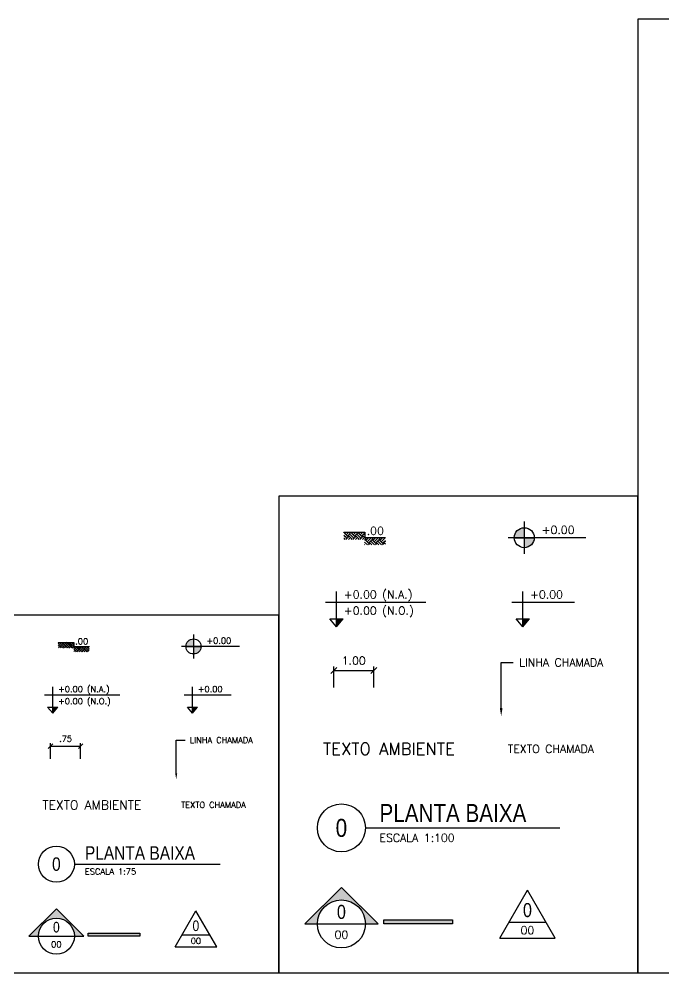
# Model space of a CAD drawing. Header units: millimetres. Extents: x 45003 to 46969, y 6653 to 6979.
# Drawn here: x 45156.33 to 45172.43, y 6860.33 to 6884.16 of the extents above; entities that cross this region are included whole.
import ezdxf
from ezdxf import colors
from ezdxf.entities.mleader import LeaderData, LeaderLine
from ezdxf.enums import TextEntityAlignment as Align
from ezdxf.math import Vec2, Vec3

# ---------------------------------------------------------------- set-up
doc = ezdxf.new("R2010")
doc.units = ezdxf.units.MM
for name, color, linetype in [('ARQ-COTAS', 30, 'Continuous'), ('ARQ-SÍMBOLOS', 2, 'Continuous'), ('ARQ-TEXTO2', 2, 'Continuous'), ('ARQ-TEXTO3', 3, 'Continuous'), ('ARQ-TEXTO4', 4, 'Continuous')]:
    doc.layers.add(name, color=color, linetype=linetype)
doc.styles.add('ARIAL', font='ARIALN.TTF', dxfattribs={"height": 0.18})
doc.styles.add('ROMANS', font='romans.shx')
doc.styles.add('Romans_Anot', font='romans.shx')
doc.dimstyles.new('Escala 1-100', dxfattribs={"dimtxt": 0.2, "dimasz": 0.15, "dimexe": 0.1, "dimexo": 0.2, "dimgap": 0.15, "dimtad": 1, "dimzin": 4, "dimdsep": 46, "dimtxsty": 'Romans_Anot', "dimblk": 'OBLIQUE', "dimcen": 0.25, "dimclrd": 256, "dimclre": 256, "dimclrt": 2, "dimadec": 0, "dimazin": 0, "dimtfac": 1, "dimtix": 1, "dimtmove": 2, "dimatfit": 3, "dimfxl": 0, "dimlwd": -1, "dimlwe": -1, "dimarcsym": 0})
doc.dimstyles.new('Escala 1-75', dxfattribs={"dimscale": 0.75, "dimtxt": 0.2, "dimasz": 0.15, "dimexe": 0.1, "dimexo": 0.2, "dimgap": 0.15, "dimtad": 1, "dimzin": 4, "dimdsep": 46, "dimtxsty": 'Romans_Anot', "dimblk": 'OBLIQUE', "dimcen": 0.25, "dimclrd": 256, "dimclre": 256, "dimclrt": 2, "dimadec": 0, "dimazin": 0, "dimtfac": 1, "dimtix": 1, "dimtmove": 2, "dimatfit": 3, "dimfxl": 0, "dimlwd": -1, "dimlwe": -1, "dimarcsym": 0})

# ---------------------------------------------------------------- blocks, each defined once
blk = doc.blocks.new('_Oblique')
at = {"color": 0, "linetype": 'ByBlock', "lineweight": -2}
blk.add_line((-0.5, -0.5), (0.5, 0.5), dxfattribs=at)
blk = doc.blocks.new('*D29')
at = {"layer": 'ARQ-COTAS', "transparency": 16777216}
for p, q in [((45164.187, 6867.459), (45164.187, 6867.983)), ((45165.187, 6867.459), (45165.187, 6867.983)), ((45164.187, 6867.883), (45165.187, 6867.883))]:
    blk.add_line(p, q, dxfattribs=at)
at = {"layer": 'Defpoints', "color": 0, "transparency": 16777216}
for p in [(45165.187, 6867.883), (45164.187, 6867.259), (45165.187, 6867.259)]:
    blk.add_point(p, dxfattribs=at)
at = {"layer": 'ARQ-COTAS', "transparency": 16777216, "xscale": 0.15, "yscale": 0.15, "zscale": 0.15, "rotation": 180}
blk.add_blockref('_Oblique', (45164.187, 6867.883), dxfattribs=at)
at = {"layer": 'ARQ-COTAS', "transparency": 16777216, "xscale": 0.15, "yscale": 0.15, "zscale": 0.15}
blk.add_blockref('_Oblique', (45165.187, 6867.883), dxfattribs=at)
at = {"layer": 'ARQ-COTAS', "color": 2, "transparency": 16777216, "insert": (45164.687, 6868.133), "char_height": 0.2, "attachment_point": 5, "style": 'Romans_Anot'}
blk.add_mtext('1.00', dxfattribs=at)
blk = doc.blocks.new('Nível_Planta')
at = {"layer": 'ARQ-SÍMBOLOS', "ltscale": 0.1}
h = blk.add_hatch(color=1, dxfattribs=at)
h.dxf.hatch_style = 1
h.paths.add_polyline_path([(-0.25, 0), (0, 0), (0, 0.25, 0.414214)])
h.paths.add_polyline_path([(0.25, 0), (0, 0), (0, -0.25, 0.414214)])
at = {"layer": 'ARQ-SÍMBOLOS', "color": 1}
for p, q in [((0, 0.4), (0, -0.4)), ((1.535, 0), (-0.4, 0))]:
    blk.add_line(p, q, dxfattribs=at)
at = {"layer": 'ARQ-SÍMBOLOS', "color": 1, "ltscale": 0.1}
blk.add_line((-0.25, 0), (0.25, 0), dxfattribs=at)
at = {"layer": 'ARQ-SÍMBOLOS', "color": 1}
blk.add_circle((0, 0), 0.25, dxfattribs=at)
at = {"layer": 'ARQ-TEXTO2', "style": 'ROMANS'}
blk.add_attdef('NIVEL-ACABADO', text='', height=0.2, dxfattribs=at).set_placement((0.432, 0.034), align=Align.BOTTOM_LEFT)
blk = doc.blocks.new('Nível_Corte')
at = {"layer": 'ARQ-SÍMBOLOS'}
h = blk.add_hatch(color=1, dxfattribs=at)
h.dxf.hatch_style = 1
h.paths.add_polyline_path([(0.167, 0.202), (0, 0.202), (0, 0)])
at = {"layer": 'ARQ-SÍMBOLOS', "color": 1}
for p, q in [((0, 0), (0, 0.884)), ((-0.271, 0.613), (2.235, 0.613)), ((-0.167, 0.202), (0.167, 0.202)), ((0, 0), (-0.167, 0.202)), ((0, 0), (0.167, 0.202))]:
    blk.add_line(p, q, dxfattribs=at)
at = {"layer": 'ARQ-TEXTO2', "style": 'ROMANS'}
for tag, p in [('NIVEL-ACABADO', (0.182, 0.647)), ('NIVEL-OSSO', (0.182, 0.244))]:
    blk.add_attdef(tag, text='', height=0.2, dxfattribs=at).set_placement(p, align=Align.BOTTOM_LEFT)
blk = doc.blocks.new('Nível_Fachada')
at = {"layer": 'ARQ-SÍMBOLOS'}
h = blk.add_hatch(color=1, dxfattribs=at)
h.dxf.hatch_style = 1
h.paths.add_polyline_path([(0.167, 0.202), (0, 0.202), (0, 0)])
at = {"layer": 'ARQ-SÍMBOLOS', "color": 1}
for p, q in [((0, 0), (0, 0.884)), ((-0.271, 0.613), (1.29, 0.613)), ((-0.167, 0.202), (0.167, 0.202)), ((0, 0), (-0.167, 0.202)), ((0, 0), (0.167, 0.202))]:
    blk.add_line(p, q, dxfattribs=at)
at = {"layer": 'ARQ-TEXTO2', "style": 'ROMANS'}
blk.add_attdef('NIVEL-ACABADO', text='', height=0.2, dxfattribs=at).set_placement((0.182, 0.647), align=Align.BOTTOM_LEFT)
blk = doc.blocks.new('Desnível')
at = {"layer": 'ARQ-SÍMBOLOS', "ltscale": 0.1}
h = blk.add_hatch(dxfattribs=at)
h.set_pattern_fill('EARTH', color=8, scale=0.0195, angle=45)
h.set_pattern_definition([(45, (-400.02996, -104.62736), (0, 0.175114994), [0.123825, -0.123825]), (45, (-400.0628, -104.59453), (0, 0.175114994), [0.123825, -0.123825]), (45, (-400.09563, -104.56169), (0, 0.175114994), [0.123825, -0.123825]), (135, (-400.09563, -104.5398), (-0.175114994, 0), [0.123825, -0.123825]), (135, (-400.0628, -104.50697), (-0.175114994, 0), [0.123825, -0.123825]), (135, (-400.02996, -104.47414), (-0.175114994, 0), [0.123825, -0.123825])])
h.paths.add_polyline_path([(-0.003, 0.13), (-0.52, 0.13), (-0.52, -0.052), (-0.003, -0.052)])
h.paths.add_polyline_path([(0.514, 0), (-0.003, 0), (-0.003, -0.182), (0.514, -0.182)])
at = {"layer": 'ARQ-SÍMBOLOS', "color": 1}
for p, q in [((-0.52, 0.13), (0, 0.13)), ((0, 0.13), (0, 0)), ((0, 0), (0.517, 0))]:
    blk.add_line(p, q, dxfattribs=at)
at = {"layer": 'ARQ-TEXTO2', "style": 'ROMANS'}
blk.add_attdef('DESNIVEL', text='', height=0.2, dxfattribs=at).set_placement((0.048, 0.007), align=Align.BOTTOM_LEFT)
blk = doc.blocks.new('*U11')
at = {"layer": 'ARQ-SÍMBOLOS'}
blk.add_line((0.6, 0), (5.458, 0), dxfattribs=at)
blk.add_circle((0, 0), 0.6, dxfattribs=at)
at = {"layer": 'ARQ-TEXTO2', "style": 'ROMANS'}
blk.add_attdef('ESCALA1', text='', height=0.2, dxfattribs=at).set_placement((0.951, -0.149), align=Align.TOP_LEFT)
at = {"layer": 'ARQ-TEXTO4', "style": 'ARIAL'}
blk.add_attdef('TITULODODESENHO', (0.951, 0.146), '', height=0.45, dxfattribs=at)
blk.add_attdef('0', text='', height=0.45, dxfattribs=at).set_placement((0, 0), align=Align.MIDDLE)
blk = doc.blocks.new('*D33')
at = {"layer": 'ARQ-COTAS', "transparency": 16777216}
for p, q in [((45157.117, 6865.677), (45157.117, 6866.07)), ((45157.867, 6865.677), (45157.867, 6866.07)), ((45157.117, 6865.995), (45157.867, 6865.995))]:
    blk.add_line(p, q, dxfattribs=at)
at = {"layer": 'Defpoints', "color": 0, "transparency": 16777216}
for p in [(45157.867, 6865.995), (45157.117, 6865.527), (45157.867, 6865.527)]:
    blk.add_point(p, dxfattribs=at)
at = {"layer": 'ARQ-COTAS', "transparency": 16777216, "xscale": 0.1125, "yscale": 0.1125, "zscale": 0.1125, "rotation": 180}
blk.add_blockref('_Oblique', (45157.117, 6865.995), dxfattribs=at)
at = {"layer": 'ARQ-COTAS', "transparency": 16777216, "xscale": 0.1125, "yscale": 0.1125, "zscale": 0.1125}
blk.add_blockref('_Oblique', (45157.867, 6865.995), dxfattribs=at)
at = {"layer": 'ARQ-COTAS', "color": 2, "transparency": 16777216, "insert": (45157.492, 6866.183), "char_height": 0.15, "attachment_point": 5, "style": 'Romans_Anot'}
blk.add_mtext('.75', dxfattribs=at)
blk = doc.blocks.new('Símbolo_Corte')
at = {"layer": 'ARQ-SÍMBOLOS'}
h = blk.add_hatch(color=256, dxfattribs=at)
h.dxf.hatch_style = 1
h.paths.add_polyline_path([(0, 0.915), (-0.915, 0), (-0.6, 0, -1), (0.6, 0), (0.915, 0)])
at = {"layer": 'ARQ-SÍMBOLOS', "ltscale": 0.1}
blk.add_hatch(color=256, dxfattribs=at).paths.add_polyline_path([(1.063, 0.1), (2.775, 0.1), (2.775, 0), (1.063, 0)])
at = {"layer": 'ARQ-SÍMBOLOS'}
for p, q in [((-0.915, 0), (-0.6, 0)), ((0.6, 0), (0.915, 0))]:
    blk.add_line(p, q, dxfattribs=at)
at = {"layer": 'ARQ-SÍMBOLOS', "color": 4}
blk.add_line((-0.6, 0), (0.6, 0), dxfattribs=at)
at = {"layer": 'ARQ-SÍMBOLOS'}
blk.add_lwpolyline([(-0.915, 0), (0, 0.915), (0.915, 0)], dxfattribs=at)
blk.add_lwpolyline([(1.063, 0.1), (2.775, 0.1), (2.775, 0), (1.063, 0)], close=True, dxfattribs=at)
blk.add_circle((0, 0), 0.6, dxfattribs=at)
at = {"layer": 'ARQ-TEXTO2', "style": 'ROMANS'}
blk.add_attdef('NUMERO-FOLHA', text='', height=0.2, dxfattribs=at).set_placement((0, -0.271), align=Align.MIDDLE_CENTER)
at = {"layer": 'ARQ-TEXTO4', "style": 'ARIAL'}
blk.add_attdef('NUMERO-DESENHO-NA-FOLHA', text='', height=0.35, dxfattribs=at).set_placement((0, 0.301), align=Align.MIDDLE_CENTER)
blk = doc.blocks.new('Símbolo_Fachada')
at = {"layer": 'ARQ-SÍMBOLOS', "ltscale": 0.1}
for p, q in [((-0.693, -0.399), (0, 0.801)), ((0.693, -0.399), (0, 0.801)), ((-0.693, -0.399), (0.693, -0.399))]:
    blk.add_line(p, q, dxfattribs=at)
at = {"layer": 'ARQ-SÍMBOLOS', "color": 4, "ltscale": 0.1}
blk.add_line((-0.463, 0), (0.463, 0), dxfattribs=at)
at = {"layer": 'ARQ-TEXTO2', "style": 'ROMANS'}
blk.add_attdef('NUMERO-FOLHA', text='', height=0.2, dxfattribs=at).set_placement((0, -0.199), align=Align.MIDDLE_CENTER)
at = {"layer": 'ARQ-TEXTO4', "style": 'ARIAL'}
blk.add_attdef('NUMERO-DESENHO-NA-FOLHA', text='', height=0.35, dxfattribs=at).set_placement((0, 0.306), align=Align.MIDDLE_CENTER)

msp = doc.modelspace()

# ---------------------------------------------------------------- linework, layer by layer
for points in [[(45171.783, 6860.33), (45189.72, 6860.33), (45189.72, 6884.164), (45171.783, 6884.164)], [(45162.814, 6860.33), (45171.783, 6860.33), (45171.783, 6872.247), (45162.814, 6872.247)], [(45156.087, 6860.33), (45162.814, 6860.33), (45162.814, 6869.268), (45156.087, 6869.268)]]:
    msp.add_lwpolyline(points, close=True)

# ---------------------------------------------------------------- block references
at = {"layer": 'ARQ-SÍMBOLOS'}
for name, p, values in [('Nível_Planta', (45168.947, 6871.206), {'NIVEL-ACABADO': '+0.00'}), ('Desnível', (45164.963, 6871.21), {'DESNIVEL': '.00'}), ('Nível_Corte', (45164.257, 6868.979), {'NIVEL-OSSO': '+0.00 (N.O.)', 'NIVEL-ACABADO': '+0.00 (N.A.)'}), ('Nível_Fachada', (45168.908, 6868.979), {'NIVEL-ACABADO': '+0.00 '}), ('*U11', (45164.38, 6863.955), {'ESCALA1': 'ESCALA 1:100', '0': '0', 'TITULODODESENHO': 'PLANTA BAIXA'})]:
    msp.add_blockref(name, p, dxfattribs=at).add_auto_attribs(values)
at = {"layer": 'ARQ-SÍMBOLOS', "xscale": 0.75, "yscale": 0.75, "zscale": 0.75}
for name, p, values in [('Desnível', (45157.699, 6868.49), {'DESNIVEL': '.00'}), ('Nível_Planta', (45160.687, 6868.487), {'NIVEL-ACABADO': '+0.00'}), ('Nível_Corte', (45157.17, 6866.817), {'NIVEL-OSSO': '+0.00 (N.O.)', 'NIVEL-ACABADO': '+0.00 (N.A.)'}), ('Nível_Fachada', (45160.658, 6866.817), {'NIVEL-ACABADO': '+0.00 '}), ('*U11', (45157.262, 6863.049), {'ESCALA1': 'ESCALA 1:75', '0': '0', 'TITULODODESENHO': 'PLANTA BAIXA'})]:
    msp.add_blockref(name, p, dxfattribs=at).add_auto_attribs(values)
at = {"layer": 'ARQ-SÍMBOLOS', "ltscale": 0.03}
for name, p in [('Símbolo_Corte', (45164.38, 6861.554)), ('Símbolo_Fachada', (45169.026, 6861.595))]:
    msp.add_blockref(name, p, dxfattribs=at).add_auto_attribs({'NUMERO-FOLHA': '00', 'NUMERO-DESENHO-NA-FOLHA': '0'})
at = {"layer": 'ARQ-SÍMBOLOS', "ltscale": 0.03, "xscale": 0.75, "yscale": 0.75, "zscale": 0.75}
for name, p in [('Símbolo_Corte', (45157.262, 6861.248)), ('Símbolo_Fachada', (45160.746, 6861.279))]:
    msp.add_blockref(name, p, dxfattribs=at).add_auto_attribs({'NUMERO-FOLHA': '00', 'NUMERO-DESENHO-NA-FOLHA': '0'})

# ---------------------------------------------------------------- texts
at = {"layer": 'ARQ-TEXTO2', "attachment_point": 1, "style": 'ROMANS'}
for insert, char_height in [((45168.535, 6866.027), 0.2), ((45160.378, 6864.603), 0.15)]:
    msp.add_mtext('TEXTO CHAMADA', dxfattribs=dict(at, insert=insert, char_height=char_height))
at = {"layer": 'ARQ-TEXTO3', "attachment_point": 5, "style": 'ROMANS'}
for insert, char_height in [((45165.564, 6865.927), 0.3), ((45158.15, 6864.528), 0.225)]:
    msp.add_mtext('TEXTO AMBIENTE', dxfattribs=dict(at, insert=insert, char_height=char_height))

# ---------------------------------------------------------------- dimensions: what is measured, and where the dimension line sits
at = {"layer": 'ARQ-COTAS'}
for base, p1, p2, dimstyle, picture, middle in [((45165.187, 6867.883), (45164.187, 6867.259), (45165.187, 6867.259), 'Escala 1-100', '*D29', (45164.687, 6868.133)), ((45157.867, 6865.995), (45157.117, 6865.527), (45157.867, 6865.527), 'Escala 1-75', '*D33', (45157.492, 6866.183))]:
    dim = msp.add_linear_dim(base=base, p1=p1, p2=p2, dimstyle=dimstyle, dxfattribs=at)
    dim.commit()
    dim.dimension.update_dxf_attribs({"geometry": picture, "text_midpoint": middle})

# ---------------------------------------------------------------- leaders
ml = msp.add_multileader_mtext('Standard', dxfattribs=at)
ml.set_content('LINHA CHAMADA', color=2, style='Romans_Anot')
ml.set_leader_properties(color=256, linetype='ByLayer', lineweight=-1)
ml.build(insert=Vec2(0, 0))
ml.multileader.update_dxf_attribs({"dogleg_length": 0.3, "arrow_head_size": 0.2})
ctx = ml.context
ctx.base_point, ctx.char_height, ctx.arrow_head_size, ctx.landing_gap_size, ctx.plane_origin = Vec3(45168.67, 6868.089), 0.2, 0.2, 0.15, Vec3(45168.37, 6866.748)
notes = []
notes.append((ctx, [(0, (1, 1, 0), (45168.37, 6868.089), (1, 0), 0.3, [(0, [(45168.37, 6866.748)], 0, [])])]))
ctx.mtext.insert, ctx.mtext.flow_direction = Vec3(45168.82, 6868.189), 5
ml = msp.add_multileader_mtext('Standard', dxfattribs=at)
ml.set_content('LINHA CHAMADA', color=2, style='Romans_Anot')
ml.set_leader_properties(color=256, linetype='ByLayer', lineweight=-1)
ml.build(insert=Vec2(0, 0))
ml.multileader.update_dxf_attribs({"dogleg_length": 0.3, "arrow_head_size": 0.15, "scale": 0.75})
ctx = ml.context
ctx.base_point, ctx.scale, ctx.char_height, ctx.arrow_head_size, ctx.landing_gap_size, ctx.plane_origin = Vec3(45160.48, 6866.149), 0.75, 0.15, 0.15, 0.113, Vec3(45160.255, 6865.167)
notes.append((ctx, [(0, (1, 1, 0), (45160.255, 6866.149), (1, 0), 0.225, [(0, [(45160.255, 6865.167)], 0, [])])]))
ctx.mtext.insert, ctx.mtext.flow_direction = Vec3(45160.592, 6866.224), 5
for ctx, leaders in notes:
    for number, flags, end, landing, length, lines in leaders:
        leader = LeaderData()
        leader.index, (leader.has_last_leader_line, leader.has_dogleg_vector, leader.attachment_direction) = number, flags
        leader.last_leader_point, leader.dogleg_vector, leader.dogleg_length = Vec3(end), Vec3(landing), length
        for number, points, colour, breaks in lines:
            line = LeaderLine()
            line.index, line.vertices, line.color, line.breaks = number, Vec3.list(points), colors.encode_raw_color(colour), breaks
            leader.lines.append(line)
        ctx.leaders.append(leader)

doc.saveas('drawing.dxf')
